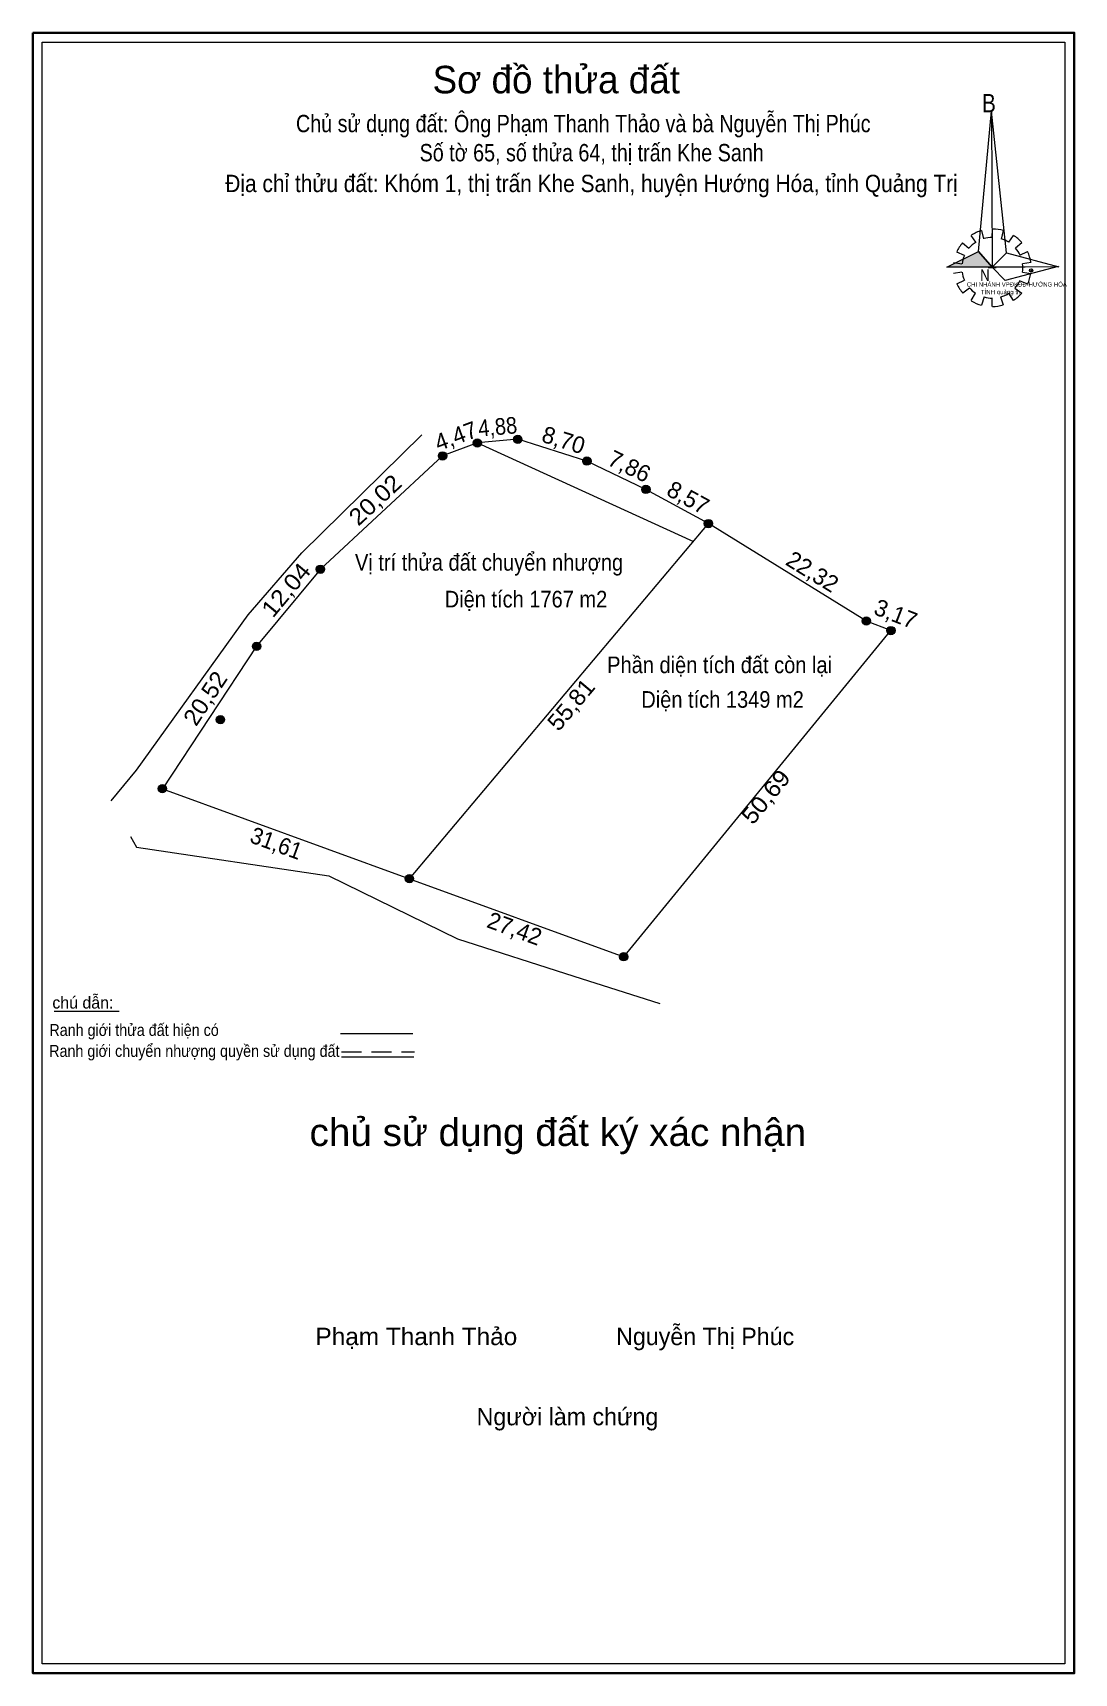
# Model space of a CAD drawing. Header units: metres. Extents: x 551438 to 551563, y 1840012 to 1840209.
import ezdxf
from ezdxf.enums import TextEntityAlignment as Align

# ---------------------------------------------------------------- set-up
doc = ezdxf.new("R2010")
doc.units = ezdxf.units.M
doc.header["$LTSCALE"] = 0.8
doc.header["$PDMODE"] = 32
doc.header["$PDSIZE"] = 0.4
doc.linetypes.add('MEDIUM_DASHED', pattern=[4.5, 3, -1.5])
for name, color, linetype, lineweight in [('1', 7, 'Continuous', 13), ('10', 7, 'Continuous', 13), ('17', 7, 'Continuous', 13), ('32', 7, 'Continuous', 13), ('4', 7, 'Continuous', 13), ('5', 7, 'Continuous', 35), ('6', 7, 'Continuous', 13)]:
    doc.layers.add(name, color=color, linetype=linetype, lineweight=lineweight)
doc.layers.add('2', color=7, linetype='Continuous')
doc.layers.add('7', color=7, linetype='Continuous')

msp = doc.modelspace()

# ---------------------------------------------------------------- hatches: boundary and pattern name
at = {"layer": '1'}
msp.add_hatch(color=256, dxfattribs=at).paths.add_polyline_path([(551547.91, 1840181.15), (551551.73, 1840183.02), (551553.37, 1840181.15)])
at = {"layer": '32'}
for points in [[(551491.99, 1840160.02, 1), (551490.99, 1840160.02, 1)], [(551496.85, 1840160.46, 1), (551495.85, 1840160.46, 1)], [(551487.8, 1840158.47, 1), (551486.8, 1840158.47, 1)], [(551505.15, 1840157.84, 1), (551504.15, 1840157.84, 1)], [(551512.24, 1840154.44, 1), (551511.24, 1840154.44, 1)], [(551519.76, 1840150.34, 1), (551518.76, 1840150.34, 1)], [(551473.13, 1840144.84, 1), (551472.13, 1840144.84, 1)], [(551538.75, 1840138.62, 1), (551537.75, 1840138.62, 1)], [(551541.7024, 1840137.473, 1), (551540.7024, 1840137.473, 1)], [(551541.7024, 1840137.473, 1), (551540.7024, 1840137.473, 1)], [(551465.44, 1840135.58, 1), (551464.44, 1840135.58, 1)], [(551461.1075, 1840126.7608, 1), (551460.1075, 1840126.7608, 1)], [(551454.1192, 1840118.4603, 1), (551453.1192, 1840118.4603, 1)], [(551483.8182, 1840107.6431, 1), (551482.8182, 1840107.6431, 1)], [(551509.58, 1840098.26, 1), (551508.58, 1840098.26, 1)]]:
    msp.add_hatch(color=256, dxfattribs=at).paths.add_polyline_path(points)

# ---------------------------------------------------------------- linework, layer by layer
at = {"layer": '1'}
for p, q in [((551553.37, 1840184.73), (551553.4, 1840185.74)), ((551549.79, 1840184.09), (551550.55, 1840183.43)), ((551551.4, 1840184.16), (551550.85, 1840184.98)), ((551552.1, 1840185.55), (551552.34, 1840184.57)), ((551554.71, 1840185.55), (551554.46, 1840184.54)), ((551555.37, 1840184.16), (551555.92, 1840184.98)), ((551556.92, 1840184.09), (551556.16, 1840183.46)), ((551548.73, 1840181.72), (551549.73, 1840181.56)), ((551550.04, 1840182.57), (551549.13, 1840182.95)), ((551556.71, 1840182.61), (551557.62, 1840183.05)), ((551558.04, 1840181.72), (551557.01, 1840181.56)), ((551549.73, 1840180.55), (551548.73, 1840180.39)), ((551552.89, 1840181.12), (551553.86, 1840181.12)), ((551557.01, 1840180.55), (551558.04, 1840180.39)), ((551549.13, 1840179.16), (551550.04, 1840179.6)), ((551550.64, 1840178.65), (551549.85, 1840178.02)), ((551550.85, 1840177.16), (551551.37, 1840178.05)), ((551555.92, 1840177.16), (551555.37, 1840178.02)), ((551556.1, 1840178.65), (551556.92, 1840178.05)), ((551557.65, 1840179.12), (551556.65, 1840179.5)), ((551552.4, 1840177.57), (551552.1, 1840176.59)), ((551553.37, 1840176.43), (551553.37, 1840177.41)), ((551554.37, 1840177.57), (551554.68, 1840176.62))]:
    msp.add_line(p, q, dxfattribs=at)
for points in [[(551438.05, 1840012.13), (551438.05, 1840209.32), (551563.21, 1840209.32), (551563.21, 1840012.13)], [(551438.05, 1840012.13), (551438.05, 1840209.32), (551563.21, 1840209.32), (551563.21, 1840012.13)], [(551553.31, 1840199.93), (551553.37, 1840181.15), (551551.73, 1840183.02)], [(551553.31, 1840199.93), (551553.37, 1840181.15), (551555.1, 1840182.89)], [(551547.91, 1840181.15), (551551.73, 1840183.02), (551553.37, 1840181.15)], [(551561.38, 1840181.21), (551553.37, 1840181.15), (551555.1, 1840182.89)], [(551561.32, 1840181.24), (551554.95, 1840179.54), (551553.37, 1840181.15)]]:
    msp.add_lwpolyline(points, close=True, dxfattribs=at)
msp.add_lwpolyline([(551449.81, 1840112.7), (551450.51, 1840111.43), (551473.64, 1840107.97), (551489.11, 1840100.42), (551503.07, 1840095.91), (551513.42, 1840092.63)], dxfattribs=at)
for centre, major_axis, start_param, end_param in [((551553.3878, 1840181.0847), (4.6795, 0), 1.27924208, 1.56332225), ((551553.3878, 1840181.0847), (4.6795, 0), 2.43958176, 2.72400246), ((551553.3878, 1840181.0847), (3.6675, 0), 2.13373541, 2.44496261), ((551553.3878, 1840181.0847), (4.6795, 0), 1.84955988, 2.13900916), ((551553.3878, 1840181.0847), (3.6675, 0), 1.56985589, 1.85611068), ((551553.3878, 1840181.0847), (3.6675, 0), 1.00270906, 1.2755622), ((551553.3878, 1840181.0847), (4.6795, 0), 0.71056237, 0.99687234), ((551553.3878, 1840181.0847), (3.6675, 0), 2.72368549, 3.01515824), ((551553.3878, 1840181.0847), (3.6675, 0), 0.42678376, 0.70646463), ((551553.3878, 1840181.0847), (4.6795, 0), 0.1390515, 0.43393316), ((551553.3878, 1840181.0847), (3.6675, 0), 3.28229955, 3.56105054), ((551553.3878, 1840181.0847), (3.6675, 0), 6.13558388, 6.41618463), ((551553.3878, 1840181.0847), (4.6795, 0), 5.85230288, 6.13839648), ((551553.3878, 1840181.0847), (4.6795, 0), 3.56988637, 3.85691866), ((551553.3878, 1840181.0847), (3.6675, 0), 3.86077574, 4.13258255), ((551553.3878, 1840181.0847), (3.6675, 0), 4.99087134, 5.28933161), ((551553.3878, 1840181.0847), (4.6795, 0), 5.28561416, 5.56798705), ((551553.3878, 1840181.0847), (3.6675, 0), 5.56137327, 5.83951437), ((551553.3611, 1840181.0569), (4.6795, 0), 4.1470906, 4.43659307), ((551553.3878, 1840181.0847), (3.6675, 0), 4.43854677, 4.71314001), ((551553.3878, 1840181.0847), (4.6795, 0), 4.71301008, 4.99761054)]:
    msp.add_ellipse(centre, major_axis=major_axis, ratio=0.995001, start_param=start_param, end_param=end_param, dxfattribs=at)
msp.add_point((551558.04, 1840180.77), dxfattribs=at)
at = {"layer": '10'}
msp.add_line((551491.49, 1840160.02), (551517.45, 1840148.19), dxfattribs=at)
msp.add_lwpolyline([(551519.26, 1840150.34), (551511.74, 1840154.44), (551504.65, 1840157.84), (551496.35, 1840160.46), (551491.49, 1840160.02), (551487.3, 1840158.47), (551472.63, 1840144.84), (551464.94, 1840135.58), (551453.62, 1840118.46), (551483.32, 1840107.64)], close=True, dxfattribs=at)
msp.add_lwpolyline([(551483.32, 1840107.64), (551509.08, 1840098.26), (551541.2, 1840137.47), (551538.25, 1840138.62), (551519.26, 1840150.34)], dxfattribs=at)
at = {"layer": '17'}
msp.add_line((551440.6, 1840091.7), (551448.42, 1840091.7), dxfattribs=at)
at = {"layer": '32'}
for centre in [(551491.49, 1840160.02), (551496.35, 1840160.46), (551487.3, 1840158.47), (551504.65, 1840157.84), (551511.74, 1840154.44), (551519.26, 1840150.34), (551472.63, 1840144.84), (551538.25, 1840138.62), (551541.2024, 1840137.473), (551541.2024, 1840137.473), (551464.94, 1840135.58), (551460.6075, 1840126.7608), (551453.6192, 1840118.4603), (551483.3182, 1840107.6431), (551509.08, 1840098.26)]:
    msp.add_circle(centre, 0.5, dxfattribs=at)
at = {"layer": '4'}
msp.add_lwpolyline([(551447.47, 1840116.99), (551450.5, 1840120.68), (551463.92, 1840139.38), (551470.37, 1840146.83), (551484.81, 1840161.02)], dxfattribs=at)
at = {"layer": '5'}
msp.add_lwpolyline([(551438.06, 1840209.33), (551563.23, 1840209.33), (551563.23, 1840012.13), (551438.06, 1840012.13)], close=True, dxfattribs=at)
at = {"layer": '5', "lineweight": 13}
msp.add_lwpolyline([(551562.11, 1840057.14), (551562.11, 1840013.24), (551439.18, 1840013.24), (551439.18, 1840208.21), (551562.11, 1840208.21)], close=True, dxfattribs=at)
at = {"layer": '6'}
for p, q in [((551475.02, 1840089.03), (551483.73, 1840089.03)), ((551475.15, 1840086.23), (551483.85, 1840086.23))]:
    msp.add_line(p, q, dxfattribs=at)
at = {"layer": '6', "linetype": 'MEDIUM_DASHED'}
msp.add_line((551475.15, 1840086.82), (551483.93, 1840086.82), dxfattribs=at)

# ---------------------------------------------------------------- texts
at = {"layer": '1'}
msp.add_text('Sơ đồ thửa đất', height=3.31, dxfattribs=at).set_placement((551500.975, 1840202.05), align=Align.CENTER)
for s, height, width, p in [('B', 2.204, 0.85, (551552.14, 1840199.77)), ('N', 1.377, 0.85, (551551.93, 1840179.51)), ('TỈNH quảng trị', 0.5214, 1.05, (551552.01, 1840177.91))]:
    msp.add_text(s, height=height, dxfattribs=dict(at, width=width)).set_placement(p)
msp.add_text('CHI NHÁNH VPĐKĐĐ-HƯỚNG HÓA', height=0.5212, dxfattribs=at).set_placement((551550.32, 1840178.82))
at = {"layer": '1', "width": 1.05}
msp.add_text('chủ sử dụng đất ký xác nhận', height=3.31, dxfattribs=at).set_placement((551501.16, 1840075.51), align=Align.CENTER)
at = {"layer": '2', "width": 0.9}
for s, p in [('Vị trí thửa đất chuyển nhượng', (551509.01, 1840144.67)), ('Diện tích 1767 m2', (551507.1, 1840140.25)), ('Phần diện tích đất còn lại', (551534.12, 1840132.35)), ('Diện tích 1349 m2', (551530.73, 1840128.19))]:
    msp.add_text(s, height=2, dxfattribs=at).set_placement(p, align=Align.RIGHT)
at = {"layer": '5'}
for s, rotation, p in [('4,47', 20.301, (551489.2531, 1840159.9201)), ('8,70', 342.481, (551501.554, 1840159.4254)), ('7,86', 334.38, (551509.3376, 1840156.3267)), ('8,57', 331.4, (551516.3513, 1840152.5744)), ('22,32', 328.318, (551531.2448, 1840143.7055)), ('3,17', 338.769, (551541.4229, 1840138.5448)), ('27,42', 339.987, (551495.6228, 1840100.7008))]:
    msp.add_text(s, height=2, rotation=rotation, dxfattribs=at).set_placement(p, align=Align.CENTER)
for s, rotation, width, p in [('4,88', 5.173, 0.9, (551494.0148, 1840160.9887)), ('20,02', 42.895, 1.1, (551479.8793, 1840152.4502)), ('12,04', 50.292, 1.1, (551469.2626, 1840141.7211)), ('20,52', 56.524, 1.05, (551459.6096, 1840128.7784)), ('55,81', 49.91, 1.05, (551503.5152, 1840127.926)), ('50,69', 50.676, 1.1, (551526.9362, 1840116.8563)), ('31,61', 339.987, 0.95, (551466.9878, 1840110.9654))]:
    msp.add_text(s, height=2, rotation=rotation, dxfattribs=dict(at, width=width)).set_placement(p, align=Align.CENTER)
at = {"layer": '6'}
msp.add_text('chú dẫn:', height=1.43, dxfattribs=at).set_placement((551440.4, 1840092.03))
at = {"layer": '6', "width": 0.9}
for s, p in [('Ranh giới thửa đất hiện có ', (551440.04, 1840088.74)), ('Ranh giới chuyển nhượng quyền sử dụng đất', (551440.02, 1840086.22))]:
    msp.add_text(s, height=1.43, dxfattribs=at).set_placement(p)
at = {"layer": '7'}
for s, width, p in [('Chủ sử dụng đất: Ông Phạm Thanh Thảo và bà Nguyễn Thị Phúc', 0.85, (551504.22, 1840197.38)), ('Số tờ 65, số thửa 64, thị trấn Khe Sanh', 0.85, (551505.23, 1840193.88)), ('Địa chỉ thửu đất: Khóm 1, thị trấn Khe Sanh, huyện Hướng Hóa, tỉnh Quảng Trị', 0.9, (551505.21, 1840190.18)), ('Phạm Thanh Thảo', 1.05, (551484.155, 1840051.57))]:
    msp.add_text(s, height=2.086, dxfattribs=dict(at, width=width)).set_placement(p, align=Align.CENTER)
for s, p in [('Nguyễn Thị Phúc', (551518.87, 1840051.57)), ('Người làm chứng', (551502.32, 1840041.93))]:
    msp.add_text(s, height=2.086, dxfattribs=at).set_placement(p, align=Align.CENTER)

doc.saveas('drawing.dxf')
